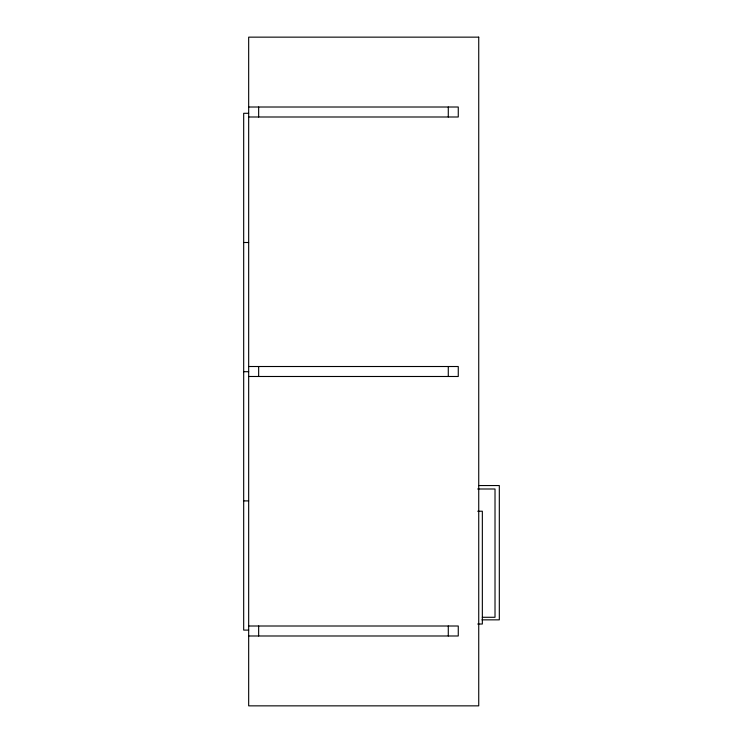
<?xml version="1.0" encoding="UTF-8"?>
<svg xmlns="http://www.w3.org/2000/svg" width="743" height="743" viewBox="0 0 743 743"><rect width="100%" height="100%" fill="white"/><g stroke="black" fill="none" stroke-linecap="round" stroke-linejoin="round"><path stroke-width="1.11" d="M248.673 107.011L458.264 107.011L458.264 116.995L248.673 116.995M248.673 113.298L243.685 113.298L243.685 630.101L248.673 630.101M243.685 242.506L248.673 242.506M248.673 366.513L458.264 366.513L458.264 376.487L248.673 376.487M243.685 371.704L248.673 371.704M478.511 485.55L499.315 485.55L499.315 619.848L481.975 619.848M477.675 488.996L495.014 488.996L495.014 617.284L482.3 617.284M243.685 500.903L248.673 500.903M477.712 511.221L482.346 511.221L482.346 624.027L477.712 624.027M248.673 626.005L458.264 626.005L458.264 635.989L248.673 635.989M448.28 107.011L448.28 116.995M448.28 366.513L448.28 376.487M448.28 626.005L448.28 635.989M258.657 107.011L258.657 116.995M258.657 366.513L258.657 376.487M258.657 626.005L258.657 635.989M478.733 37.15L248.673 37.15L248.673 705.85L478.733 705.85L478.733 37.15"/></g></svg>
